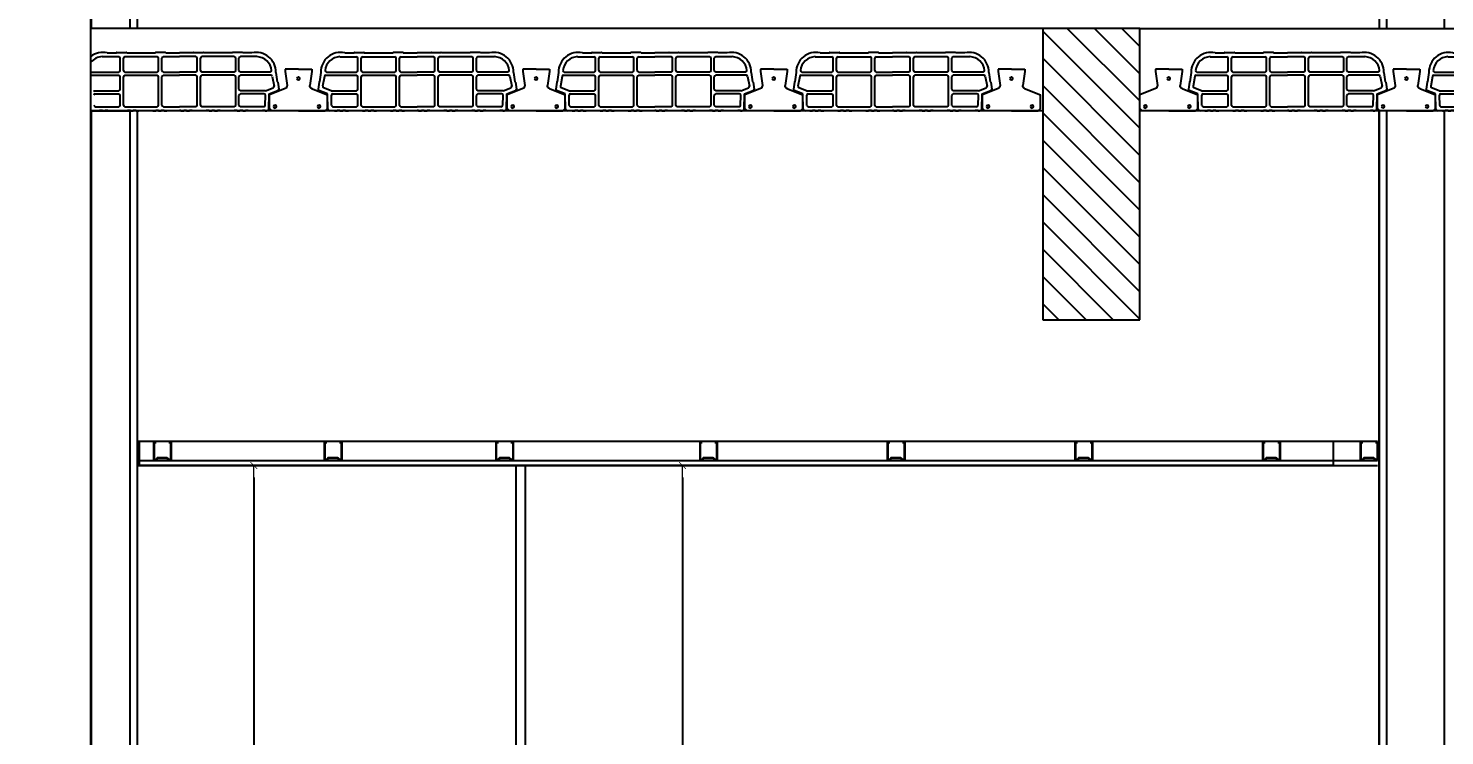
# Model space of a CAD drawing. Header units: metres. Extents: x 126 to 596, y -539 to -70.
# Drawn here: x 353.307 to 356.223, y -376.771 to -375.315 of the extents above; entities that cross this region are included whole.
import ezdxf

# ---------------------------------------------------------------- set-up
doc = ezdxf.new("R2010")
doc.units = ezdxf.units.M
doc.header["$LTSCALE"] = 10
for name, color, linetype in [('01', 1, 'Continuous'), ('02', 2, 'Continuous'), ('1_MUROS', 6, 'Continuous'), ('A- Hatch Hormigon', 255, 'Continuous'), ('A-Aberturas', 2, 'Continuous'), ('A-Muros', 4, 'Continuous'), ('A-Revoques', 1, 'Continuous'), ('Corte t', 2, 'Continuous'), ('Losa rap sapito', 251, 'Continuous'), ('PISO', 251, 'Continuous'), ('TM-REVOQUE', 2, 'Continuous'), ('V-01', 1, 'Continuous')]:
    doc.layers.add(name, color=color, linetype=linetype)
doc.layers.add('Dimension', color=3, linetype='Continuous', lineweight=5)
doc.layers.add('M1-Muro Común 20', color=12, linetype='Continuous', transparency=0.5)
doc.styles.add('Verdana', font='verdana.ttf')
doc.dimstyles.new('ST-COTA-25', dxfattribs={"dimscale": 0.25, "dimtxt": 0.3, "dimasz": 0.1, "dimexe": 0.18, "dimexo": 0.0625, "dimgap": 0.09, "dimtad": 1, "dimzin": 1, "dimdsep": 46, "dimtxsty": 'Verdana', "dimblk1": 'COTA_N', "dimblk2": 'COTA_N', "dimsah": 1, "dimcen": 0.09, "dimclrd": 8, "dimclre": 8, "dimclrt": 7, "dimadec": 0, "dimazin": 0, "dimtfac": 1, "dimtix": 1, "dimtmove": 0, "dimatfit": 3, "dimldrblk": 'COTA_N', "dimfxl": 0.18, "dimtolj": 1, "dimtzin": 0, "dimarcsym": 0})

# ---------------------------------------------------------------- blocks, each defined once
blk = doc.blocks.new('COTA_N')
for p, q in [((-1, 0), (0, 0)), ((0, 0.5), (0, -0.5))]:
    blk.add_line(p, q)
at = {"color": 3, "const_width": 0.065}
blk.add_lwpolyline([(0.14, 0.14), (0.28, 0.28), (0, 0), (-0.14, -0.14), (-0.28, -0.28)], dxfattribs=at)
blk = doc.blocks.new('*D113')
at = {"layer": 'Defpoints', "color": 0, "transparency": 16777216}
for p in [(13.0649, 2.67), (12.5253, 0.07), (13.1135, 0.07)]:
    blk.add_point(p, dxfattribs=at)
at = {"layer": 'Dimension', "color": 8, "lineweight": -2, "transparency": 16777216}
for p, q in [((13.0493, 2.67), (12.4803, 2.67)), ((12.5253, 2.645), (12.5253, 0.095)), ((13.0979, 0.07), (12.4803, 0.07))]:
    blk.add_line(p, q, dxfattribs=at)
at = {"layer": 'Dimension', "color": 8, "lineweight": -2, "transparency": 16777216, "xscale": 0.025, "yscale": 0.025, "zscale": 0.025}
for p, rotation in [((12.5253, 2.67), 90), ((12.5253, 0.07), 270)]:
    blk.add_blockref('COTA_N', p, dxfattribs=dict(at, rotation=rotation))
at = {"layer": 'Dimension', "color": 2, "transparency": 16777216, "insert": (12.4005, 1.37), "char_height": 0.075, "attachment_point": 5, "rotation": 90, "style": 'Verdana'}
blk.add_mtext('\\A1;2.60\\PCIELORRASO', dxfattribs=at)
blk = doc.blocks.new('*D120')
at = {"layer": 'Defpoints', "color": 0, "transparency": 16777216}
for p in [(13.2416, 2.67), (13.2416, 0.07), (13.408, 0.07)]:
    blk.add_point(p, dxfattribs=at)
at = {"layer": 'Dimension', "color": 8, "lineweight": -2, "transparency": 16777216}
for p, q in [((13.2572, 2.67), (13.453, 2.67)), ((13.408, 2.645), (13.408, 0.095)), ((13.2572, 0.07), (13.453, 0.07))]:
    blk.add_line(p, q, dxfattribs=at)
at = {"layer": 'Dimension', "color": 8, "lineweight": -2, "transparency": 16777216, "xscale": 0.025, "yscale": 0.025, "zscale": 0.025}
for p, rotation in [((13.408, 2.67), 90), ((13.408, 0.07), 270)]:
    blk.add_blockref('COTA_N', p, dxfattribs=dict(at, rotation=rotation))
at = {"layer": 'Dimension', "color": 2, "transparency": 16777216, "insert": (13.2832, 1.52), "char_height": 0.075, "attachment_point": 5, "rotation": 90, "style": 'Verdana'}
blk.add_mtext('\\A1;2.60\\PCIELORRASO', dxfattribs=at)
blk = doc.blocks.new('VIGUETA NUEVA')
at = {"layer": '02'}
for p, q in [((852.3054, 1549.6661), (852.2767, 1549.6661)), ((852.2767, 1549.6661), (852.2767, 1549.6611)), ((852.2767, 1549.6611), (852.2809, 1549.6312)), ((852.3054, 1549.6661), (852.3342, 1549.6661)), ((852.3342, 1549.6611), (852.3299, 1549.6312)), ((852.3342, 1549.6661), (852.3342, 1549.6611)), ((852.2769, 1549.6243), (852.2429, 1549.6111)), ((852.3339, 1549.6243), (852.3679, 1549.6111)), ((852.2429, 1549.5811), (852.2429, 1549.6111)), ((852.3679, 1549.5811), (852.3679, 1549.6111)), ((852.2429, 1549.5811), (852.2479, 1549.5761)), ((852.3054, 1549.5761), (852.2479, 1549.5761)), ((852.3054, 1549.5761), (852.3629, 1549.5761)), ((852.3679, 1549.5811), (852.3629, 1549.5761))]:
    blk.add_line(p, q, dxfattribs=at)
for centre, start, end in [((852.2739, 1549.6307), 294.8533, 4.4381), ((852.3369, 1549.6307), 175.5619, 245.1467)]:
    blk.add_arc(centre, 0.00704, start, end, dxfattribs=at)
blk = doc.blocks.new('VIGUETA NUEVA1')
at = {"layer": 'PISO'}
for centre in [(0, -0.02), (-0.0444, -0.0805), (0.0504, -0.0805)]:
    blk.add_circle(centre, 0.00324, dxfattribs=at)
at = {"layer": '1_MUROS'}
blk.add_blockref('VIGUETA NUEVA', (-852.3054, -1549.6661), dxfattribs=at)
blk = doc.blocks.new('Losa rap zapito')
at = {"layer": 'Losa rap sapito'}
for p, q in [((283.7813, -291.7641), (283.8003, -291.7641)), ((283.8012, -291.7632), (283.8205, -291.7632)), ((283.8215, -291.7641), (283.8806, -291.7641)), ((283.9008, -291.7632), (283.8815, -291.7632)), ((283.9018, -291.7641), (283.9304, -291.7641)), ((283.959, -291.7641), (283.9304, -291.7641)), ((283.9599, -291.7632), (283.9792, -291.7632)), ((284.0393, -291.7641), (283.9802, -291.7641)), ((284.0595, -291.7632), (284.0402, -291.7632)), ((284.0795, -291.7641), (284.0605, -291.7641)), ((283.7711, -291.7719), (283.8051, -291.7719)), ((283.808, -291.8006), (283.808, -291.7747)), ((283.8147, -291.8006), (283.8147, -291.7747)), ((283.8176, -291.7719), (283.8844, -291.7719)), ((283.8873, -291.8006), (283.8873, -291.7747)), ((283.8941, -291.8006), (283.8941, -291.7747)), ((283.897, -291.7719), (283.9304, -291.7719)), ((283.9638, -291.7719), (283.9304, -291.7719)), ((283.9667, -291.8006), (283.9667, -291.7747)), ((283.9734, -291.8006), (283.9734, -291.7747)), ((284.0431, -291.7719), (283.9763, -291.7719)), ((284.046, -291.8006), (284.046, -291.7747)), ((284.0527, -291.8006), (284.0527, -291.7747)), ((284.0896, -291.7719), (284.0556, -291.7719)), ((283.7282, -291.8243), (283.7262, -291.8386)), ((283.732, -291.8042), (283.7293, -291.8235)), ((283.7394, -291.8124), (283.7357, -291.8329)), ((283.7422, -291.8103), (283.8051, -291.8103)), ((283.7437, -291.8035), (283.8051, -291.8035)), ((283.7534, -291.8103), (283.8051, -291.8103)), ((283.808, -291.8391), (283.808, -291.8132)), ((283.8147, -291.8721), (283.8147, -291.8132)), ((283.8176, -291.8035), (283.8844, -291.8035)), ((283.8176, -291.8103), (283.8844, -291.8103)), ((283.8873, -291.8721), (283.8873, -291.8132)), ((283.8941, -291.8721), (283.8941, -291.8132)), ((283.897, -291.8035), (283.9304, -291.8035)), ((283.897, -291.8103), (283.9304, -291.8103)), ((283.9638, -291.8035), (283.9304, -291.8035)), ((283.9638, -291.8103), (283.9304, -291.8103)), ((283.9667, -291.8721), (283.9667, -291.8132)), ((283.9734, -291.8721), (283.9734, -291.8132)), ((284.0431, -291.8035), (283.9763, -291.8035)), ((284.0431, -291.8103), (283.9763, -291.8103)), ((284.046, -291.8721), (284.046, -291.8132)), ((284.0527, -291.8391), (284.0527, -291.8132)), ((284.117, -291.8035), (284.0556, -291.8035)), ((284.1186, -291.8103), (284.0556, -291.8103)), ((284.1073, -291.8103), (284.0556, -291.8103)), ((284.1214, -291.8124), (284.125, -291.8329)), ((284.1287, -291.8042), (284.1314, -291.8235)), ((284.1325, -291.8243), (284.1346, -291.8386)), ((283.7459, -291.8484), (283.728, -291.8417)), ((283.7534, -291.842), (283.7376, -291.836)), ((283.7466, -291.8799), (283.7459, -291.8484)), ((283.7534, -291.842), (283.8051, -291.842)), ((283.7542, -291.8721), (283.7536, -291.851)), ((283.7565, -291.8487), (283.8051, -291.8487)), ((283.808, -291.8721), (283.808, -291.8516)), ((284.0527, -291.8721), (284.0527, -291.8516)), ((284.1073, -291.842), (284.0556, -291.842)), ((284.1043, -291.8487), (284.0556, -291.8487)), ((284.1066, -291.8721), (284.1071, -291.851)), ((284.1073, -291.842), (284.1232, -291.836)), ((284.1141, -291.8799), (284.1149, -291.8484)), ((284.1149, -291.8484), (284.1327, -291.8417)), ((283.7541, -291.8836), (283.7504, -291.8836)), ((283.7541, -291.8836), (283.7516, -291.8836)), ((283.7541, -291.8836), (283.7516, -291.8836)), ((283.7541, -291.8836), (283.7541, -291.8827)), ((283.7541, -291.8827), (283.7598, -291.8827)), ((283.7571, -291.8749), (283.8051, -291.8749)), ((283.7598, -291.8836), (283.7598, -291.8827)), ((283.7598, -291.8836), (283.7656, -291.8836)), ((283.7714, -291.8827), (283.7656, -291.8827)), ((283.7656, -291.8836), (283.7656, -291.8827)), ((283.7714, -291.8836), (283.7714, -291.8827)), ((283.7714, -291.8836), (283.7772, -291.8836)), ((283.7772, -291.8836), (283.7772, -291.8827)), ((283.783, -291.8827), (283.7772, -291.8827)), ((283.783, -291.8836), (283.783, -291.8827)), ((283.783, -291.8836), (283.7887, -291.8836)), ((283.7887, -291.8836), (283.7887, -291.8827)), ((283.7887, -291.8827), (283.7945, -291.8827)), ((283.7945, -291.8836), (283.7945, -291.8827)), ((283.8003, -291.8836), (283.7945, -291.8836)), ((283.8003, -291.8827), (283.8061, -291.8827)), ((283.8003, -291.8836), (283.8003, -291.8827)), ((283.8061, -291.8836), (283.8061, -291.8827)), ((283.8119, -291.8836), (283.8061, -291.8836)), ((283.8119, -291.8827), (283.8176, -291.8827)), ((283.8119, -291.8836), (283.8119, -291.8827)), ((283.8119, -291.8827), (283.8176, -291.8827)), ((283.8176, -291.8749), (283.8844, -291.8749)), ((283.8176, -291.8836), (283.8176, -291.8827)), ((283.8176, -291.8836), (283.8234, -291.8836)), ((283.8292, -291.8827), (283.8234, -291.8827)), ((283.8234, -291.8836), (283.8234, -291.8827)), ((283.8292, -291.8836), (283.8292, -291.8827)), ((283.8292, -291.8836), (283.835, -291.8836)), ((283.835, -291.8836), (283.835, -291.8827)), ((283.8408, -291.8827), (283.835, -291.8827)), ((283.8408, -291.8836), (283.8408, -291.8827)), ((283.8408, -291.8836), (283.8465, -291.8836)), ((283.8465, -291.8836), (283.8465, -291.8827)), ((283.8465, -291.8827), (283.8523, -291.8827)), ((283.8523, -291.8836), (283.8523, -291.8827)), ((283.8581, -291.8836), (283.8523, -291.8836)), ((283.8581, -291.8827), (283.8639, -291.8827)), ((283.8581, -291.8836), (283.8581, -291.8827)), ((283.8639, -291.8836), (283.8639, -291.8827)), ((283.8697, -291.8836), (283.8639, -291.8836)), ((283.8697, -291.8827), (283.8755, -291.8827)), ((283.8697, -291.8836), (283.8697, -291.8827)), ((283.8697, -291.8827), (283.8755, -291.8827)), ((283.8755, -291.8836), (283.8755, -291.8827)), ((283.8755, -291.8836), (283.8812, -291.8836)), ((283.887, -291.8827), (283.8812, -291.8827)), ((283.8812, -291.8836), (283.8812, -291.8827)), ((283.887, -291.8836), (283.887, -291.8827)), ((283.887, -291.8836), (283.8928, -291.8836)), ((283.8928, -291.8836), (283.8928, -291.8827)), ((283.8986, -291.8827), (283.8928, -291.8827)), ((283.897, -291.8749), (283.9304, -291.8749)), ((283.8986, -291.8836), (283.8986, -291.8827)), ((283.8986, -291.8836), (283.9044, -291.8836)), ((283.9044, -291.8836), (283.9044, -291.8827)), ((283.9044, -291.8827), (283.9101, -291.8827)), ((283.9101, -291.8836), (283.9101, -291.8827)), ((283.9159, -291.8836), (283.9101, -291.8836)), ((283.9159, -291.8827), (283.9217, -291.8827)), ((283.9159, -291.8836), (283.9159, -291.8827)), ((283.9217, -291.8836), (283.9217, -291.8827)), ((283.9275, -291.8836), (283.9217, -291.8836)), ((283.9275, -291.8836), (283.9275, -291.8827)), ((283.9275, -291.8827), (283.9304, -291.8827)), ((283.9638, -291.8749), (283.9304, -291.8749)), ((283.9333, -291.8827), (283.9304, -291.8827)), ((283.9333, -291.8836), (283.9333, -291.8827)), ((283.9333, -291.8836), (283.939, -291.8836)), ((283.9448, -291.8827), (283.939, -291.8827)), ((283.939, -291.8836), (283.939, -291.8827)), ((283.9448, -291.8836), (283.9448, -291.8827)), ((283.9448, -291.8836), (283.9506, -291.8836)), ((283.9506, -291.8836), (283.9506, -291.8827)), ((283.9564, -291.8827), (283.9506, -291.8827)), ((283.9564, -291.8836), (283.9564, -291.8827)), ((283.9622, -291.8836), (283.9564, -291.8836)), ((283.9622, -291.8836), (283.9622, -291.8827)), ((283.9622, -291.8827), (283.9679, -291.8827)), ((283.9679, -291.8836), (283.9679, -291.8827)), ((283.9737, -291.8836), (283.9679, -291.8836)), ((283.9737, -291.8827), (283.9795, -291.8827)), ((283.9737, -291.8836), (283.9737, -291.8827)), ((284.0431, -291.8749), (283.9763, -291.8749)), ((283.9795, -291.8836), (283.9795, -291.8827)), ((283.9853, -291.8836), (283.9795, -291.8836)), ((283.9911, -291.8827), (283.9853, -291.8827)), ((283.9853, -291.8836), (283.9853, -291.8827)), ((283.9911, -291.8827), (283.9853, -291.8827)), ((283.9911, -291.8836), (283.9911, -291.8827)), ((283.9911, -291.8836), (283.9968, -291.8836)), ((284.0026, -291.8827), (283.9968, -291.8827)), ((283.9968, -291.8836), (283.9968, -291.8827)), ((284.0026, -291.8836), (284.0026, -291.8827)), ((284.0026, -291.8836), (284.0084, -291.8836)), ((284.0084, -291.8836), (284.0084, -291.8827)), ((284.0142, -291.8827), (284.0084, -291.8827)), ((284.0142, -291.8836), (284.0142, -291.8827)), ((284.02, -291.8836), (284.0142, -291.8836)), ((284.02, -291.8836), (284.02, -291.8827)), ((284.02, -291.8827), (284.0258, -291.8827)), ((284.0258, -291.8836), (284.0258, -291.8827)), ((284.0315, -291.8836), (284.0258, -291.8836)), ((284.0315, -291.8827), (284.0373, -291.8827)), ((284.0315, -291.8836), (284.0315, -291.8827)), ((284.0373, -291.8836), (284.0373, -291.8827)), ((284.0431, -291.8836), (284.0373, -291.8836)), ((284.0489, -291.8827), (284.0431, -291.8827)), ((284.0431, -291.8836), (284.0431, -291.8827)), ((284.0489, -291.8827), (284.0431, -291.8827)), ((284.0489, -291.8836), (284.0489, -291.8827)), ((284.0489, -291.8836), (284.0547, -291.8836)), ((284.0604, -291.8827), (284.0547, -291.8827)), ((284.0547, -291.8836), (284.0547, -291.8827)), ((284.1037, -291.8749), (284.0556, -291.8749)), ((284.0604, -291.8836), (284.0604, -291.8827)), ((284.0604, -291.8836), (284.0662, -291.8836)), ((284.0662, -291.8836), (284.0662, -291.8827)), ((284.072, -291.8827), (284.0662, -291.8827)), ((284.072, -291.8836), (284.072, -291.8827)), ((284.0778, -291.8836), (284.072, -291.8836)), ((284.0778, -291.8836), (284.0778, -291.8827)), ((284.0778, -291.8827), (284.0836, -291.8827)), ((284.0836, -291.8836), (284.0836, -291.8827)), ((284.0893, -291.8836), (284.0836, -291.8836)), ((284.0893, -291.8827), (284.0951, -291.8827)), ((284.0893, -291.8836), (284.0893, -291.8827)), ((284.0951, -291.8836), (284.0951, -291.8827)), ((284.1009, -291.8836), (284.0951, -291.8836)), ((284.1009, -291.8836), (284.1009, -291.8827)), ((284.1067, -291.8827), (284.1009, -291.8827)), ((284.1067, -291.8836), (284.1067, -291.8827)), ((284.1067, -291.8836), (284.1092, -291.8836)), ((284.1067, -291.8836), (284.1092, -291.8836)), ((284.1067, -291.8836), (284.1103, -291.8836))]:
    blk.add_line(p, q, dxfattribs=at)
for centre, radius, start, end in [((283.7724, -291.8035), 0.0404, 77.2971, 181.0135), ((283.8012, -291.7641), 0.000963, 90, 180), ((283.8205, -291.7641), 0.000963, 0, 90), ((283.8815, -291.7641), 0.000963, 90, 180), ((283.9008, -291.7641), 0.000963, 0, 90), ((283.9599, -291.7641), 0.000963, 90, 180), ((283.9792, -291.7641), 0.000963, 0, 90), ((284.0402, -291.7641), 0.000963, 90, 180), ((284.0595, -291.7641), 0.000963, 0, 90), ((284.0883, -291.8035), 0.0404, 358.9865, 102.7029), ((283.7724, -291.8035), 0.0317, 92.259, 174.7894), ((283.8051, -291.7747), 0.00289, 0, 90), ((283.8176, -291.7747), 0.00289, 90, 180), ((283.8844, -291.7747), 0.00289, 0, 90), ((283.897, -291.7747), 0.00289, 90, 180), ((283.9638, -291.7747), 0.00289, 0, 90), ((283.9763, -291.7747), 0.00289, 90, 180), ((284.0431, -291.7747), 0.00289, 0, 90), ((284.0556, -291.7747), 0.00289, 90, 180), ((284.0883, -291.8035), 0.0317, 5.2106, 87.741), ((283.7292, -291.8244), 0.000963, 81.8699, 171.8699), ((283.7422, -291.8132), 0.00289, 90, 165.2593), ((283.7437, -291.8006), 0.00289, 180.2316, 270), ((283.8051, -291.8006), 0.00289, 270, 0), ((283.8051, -291.8132), 0.00289, 0, 90), ((283.8176, -291.8006), 0.00289, 180, 270), ((283.8176, -291.8132), 0.00289, 90, 180), ((283.8844, -291.8006), 0.00289, 270, 0), ((283.8844, -291.8132), 0.00289, 0, 90), ((283.897, -291.8006), 0.00289, 180, 270), ((283.897, -291.8132), 0.00289, 90, 180), ((283.9638, -291.8006), 0.00289, 270, 0), ((283.9638, -291.8132), 0.00289, 0, 90), ((283.9763, -291.8006), 0.00289, 180, 270), ((283.9763, -291.8132), 0.00289, 90, 180), ((284.0431, -291.8006), 0.00289, 270, 0), ((284.0431, -291.8132), 0.00289, 0, 90), ((284.0556, -291.8006), 0.00289, 180, 270), ((284.0556, -291.8132), 0.00289, 90, 180), ((284.117, -291.8006), 0.00289, 270, 359.7684), ((284.1186, -291.8132), 0.00289, 14.7407, 90), ((284.1316, -291.8244), 0.000963, 8.1301, 98.1301), ((283.729, -291.839), 0.00289, 171.8699, 249.444), ((283.7386, -291.8333), 0.00289, 171.8699, 249.444), ((283.7565, -291.8516), 0.00289, 90, 168.5947), ((283.8051, -291.8391), 0.00289, 270, 0), ((283.8051, -291.8516), 0.00289, 0, 90), ((284.0556, -291.8391), 0.00289, 180, 270), ((284.0556, -291.8516), 0.00289, 90, 180), ((284.1043, -291.8516), 0.00289, 11.4053, 90), ((284.1222, -291.8333), 0.00289, 290.556, 8.1301), ((284.1317, -291.839), 0.00289, 290.556, 8.1301), ((283.7505, -291.8797), 0.0039, 182.4799, 268.1248), ((283.7571, -291.8721), 0.00289, 180, 271.41), ((283.8051, -291.8721), 0.00289, 270, 0), ((283.8176, -291.8721), 0.00289, 180, 270), ((283.8844, -291.8721), 0.00289, 270, 0), ((283.897, -291.8721), 0.00289, 180, 270), ((283.9638, -291.8721), 0.00289, 270, 0), ((283.9763, -291.8721), 0.00289, 180, 270), ((284.0431, -291.8721), 0.00289, 270, 0), ((284.0556, -291.8721), 0.00289, 180, 270), ((284.1037, -291.8721), 0.00289, 268.59, 0), ((284.1102, -291.8797), 0.0039, 271.8752, 357.5201)]:
    blk.add_arc(centre, radius, start, end, dxfattribs=at)
blk = doc.blocks.new('A$C62401038')
at = {"layer": 'A- Hatch Hormigon'}
h = blk.add_hatch(dxfattribs=at)
h.set_pattern_fill('ANSI31', color=256, scale=0.0125, angle=-90, style=0)
h.paths.add_polyline_path([(5.1492, -0.6), (5.3492, -0.6), (5.3492, 0), (5.1492, 0)])
h.paths.add_polyline_path([(10.3997, -0.6), (10.5997, -0.6), (10.5997, 0), (10.3997, 0)])
h.paths.add_polyline_path([(14.1499, 0), (14.1499, -0.6), (14.3499, -0.6), (14.3499, 0)])
h.paths.add_polyline_path([(16.85, 0), (16.85, -0.6), (17.05, -0.6), (17.05, 0)])
h.paths.add_polyline_path([(23.5997, 0), (23.5997, -0.6), (23.7997, -0.6), (23.8, -0.12), (24.2989, -0.12), (24.2989, 0), (24.1189, 0)])
at = {"layer": 'M1-Muro Común 20', "transparency": 33554687}
h = blk.add_hatch(dxfattribs=at)
h.set_pattern_fill('ANGLE', color=114)
h.set_pattern_definition([(0, (-341.2456, 358.885), (0, 6.985), [5.08, -1.905]), (90, (-341.2456, 358.885), (-6.985, 4e-16), [5.08, -1.905])])
h.paths.add_polyline_path([(0.2, 0), (-0.5007, 0), (-0.5003, -0.12), (0, -0.12), (0, -0.6), (0.2, -0.6)])
h.paths.add_polyline_path([(5.3492, 0), (5.1492, 0), (5.1492, -0.6), (5.3492, -0.6)])
h.paths.add_polyline_path([(10.5997, 0), (10.3997, 0), (10.3997, -0.6), (10.5997, -0.6)])
h.paths.add_polyline_path([(14.3499, 0), (14.1499, 0), (14.1499, -0.6), (14.3499, -0.6)])
h.paths.add_polyline_path([(17.15, 0), (16.95, 0), (16.95, -0.6), (17.15, -0.6)])
h.paths.add_polyline_path([(23.8, -0.12), (24.1043, -0.12), (24.1043, 0), (23.5997, 0), (23.5997, -0.6), (23.7997, -0.6)])
h.paths.add_polyline_path([(24.2989, 0), (24.1189, 0), (24.1043, 0), (24.1043, -0.12), (24.2989, -0.12)])
at = {"color": 5}
for p, q in [((12.1898, -0.17), (12.1898, 0)), ((14.1499, 0), (12.1898, 0)), ((14.3499, 0), (14.1499, 0)), ((14.1499, 0), (14.1499, -0.6)), ((14.3499, -0.6), (14.3499, 0)), ((14.3499, 0), (16.85, 0)), ((14.1499, -0.17), (12.1898, -0.17)), ((16.85, -0.17), (14.3499, -0.17)), ((14.1499, -0.6), (14.3499, -0.6))]:
    blk.add_line(p, q, dxfattribs=at)
at = {"layer": '01', "linetype": 'Continuous'}
for points in [[(12.2849, 2.72), (12.8847, 2.72), (12.8847, 2.72), (14.8396, 2.72)], [(12.2898, 2.72), (14.7481, 2.72), (14.748, 2.67), (12.2897, 2.67), (12.2898, 2.72)], [(12.2849, 2.68), (12.9247, 2.68), (12.9247, 2.68), (14.8396, 2.68)], [(12.2849, 2.67), (12.9347, 2.67), (12.9347, 2.67), (14.8396, 2.67)]]:
    blk.add_lwpolyline(points, dxfattribs=at)
at = {"layer": 'A-Aberturas'}
blk.add_lwpolyline([(13.0849, 0.07), (13.0849, 2.67), (13.0649, 2.67), (13.0649, 0.07), (13.0849, 0.07)], dxfattribs=at)
at = {"layer": 'A-Muros'}
for p, q in [((12.1901, 3.4), (12.1901, 0)), ((12.2701, 3.4), (12.2701, 0)), ((14.8578, 3.4), (14.8578, 0)), ((14.9777, 0), (14.9777, 3.4))]:
    blk.add_line(p, q, dxfattribs=at)
blk.add_lwpolyline([(12.1898, 0), (12.1898, 3.4), (12.2698, 3.4), (12.2698, 0), (12.1898, 0)], close=True, dxfattribs=at)
at = {"layer": 'A-Revoques'}
for p, q in [((12.2851, 3.4), (12.2851, 0)), ((14.8427, 3.4), (14.8427, 0))]:
    blk.add_line(p, q, dxfattribs=at)
at = {"layer": 'Dimension'}
blk.add_lwpolyline([(13.0849, 1.87), (13.0849, 2.67)], dxfattribs=at)
at = {"layer": 'Losa rap sapito'}
for p, q in [((12.2131, -0.0582), (12.2471, -0.0582)), ((12.2233, -0.0505), (12.2423, -0.0505)), ((12.2432, -0.0496), (12.2625, -0.0496)), ((12.2596, -0.0582), (12.3264, -0.0582)), ((12.2635, -0.0505), (12.3226, -0.0505)), ((12.3428, -0.0496), (12.3235, -0.0496)), ((12.339, -0.0582), (12.3724, -0.0582)), ((12.3438, -0.0505), (12.3724, -0.0505)), ((12.401, -0.0505), (12.3724, -0.0505)), ((12.4058, -0.0582), (12.3724, -0.0582)), ((12.4019, -0.0496), (12.4212, -0.0496)), ((12.4851, -0.0582), (12.4183, -0.0582)), ((12.4813, -0.0505), (12.4221, -0.0505)), ((12.5015, -0.0496), (12.4822, -0.0496)), ((12.5316, -0.0582), (12.4976, -0.0582)), ((12.5215, -0.0505), (12.5024, -0.0505)), ((12.25, -0.087), (12.25, -0.0611)), ((12.2567, -0.087), (12.2567, -0.0611)), ((12.3293, -0.087), (12.3293, -0.0611)), ((12.3361, -0.087), (12.3361, -0.0611)), ((12.4087, -0.087), (12.4087, -0.0611)), ((12.4154, -0.087), (12.4154, -0.0611)), ((12.488, -0.087), (12.488, -0.0611)), ((12.4947, -0.087), (12.4947, -0.0611)), ((12.1898, -0.0899), (12.2471, -0.0899)), ((12.1898, -0.0967), (12.2471, -0.0967)), ((12.1954, -0.0967), (12.2471, -0.0967)), ((12.25, -0.1255), (12.25, -0.0995)), ((12.2567, -0.1584), (12.2567, -0.0995)), ((12.2596, -0.0899), (12.3264, -0.0899)), ((12.2596, -0.0967), (12.3264, -0.0967)), ((12.3293, -0.1584), (12.3293, -0.0995)), ((12.3361, -0.1584), (12.3361, -0.0995)), ((12.339, -0.0899), (12.3724, -0.0899)), ((12.339, -0.0967), (12.3724, -0.0967)), ((12.4058, -0.0899), (12.3724, -0.0899)), ((12.4058, -0.0967), (12.3724, -0.0967)), ((12.4087, -0.1584), (12.4087, -0.0995)), ((12.4154, -0.1584), (12.4154, -0.0995)), ((12.4851, -0.0899), (12.4183, -0.0899)), ((12.4851, -0.0967), (12.4183, -0.0967)), ((12.488, -0.1584), (12.488, -0.0995)), ((12.4947, -0.1255), (12.4947, -0.0995)), ((12.559, -0.0899), (12.4976, -0.0899)), ((12.5606, -0.0967), (12.4976, -0.0967)), ((12.5493, -0.0967), (12.4976, -0.0967)), ((12.5634, -0.0988), (12.567, -0.1193)), ((12.5707, -0.0906), (12.5734, -0.1098)), ((12.5745, -0.1107), (12.5766, -0.125)), ((12.1954, -0.1284), (12.2471, -0.1284)), ((12.1985, -0.1351), (12.2471, -0.1351)), ((12.25, -0.1584), (12.25, -0.138)), ((12.4947, -0.1584), (12.4947, -0.138)), ((12.5493, -0.1284), (12.4976, -0.1284)), ((12.5463, -0.1351), (12.4976, -0.1351)), ((12.5486, -0.1585), (12.5491, -0.1374)), ((12.5493, -0.1284), (12.5652, -0.1224)), ((12.5561, -0.1663), (12.5569, -0.1348)), ((12.5569, -0.1348), (12.5747, -0.1281)), ((12.1961, -0.169), (12.2018, -0.169)), ((12.199, -0.1613), (12.2471, -0.1613)), ((12.2018, -0.17), (12.2018, -0.169)), ((12.2018, -0.17), (12.2076, -0.17)), ((12.2134, -0.169), (12.2076, -0.169)), ((12.2076, -0.17), (12.2076, -0.169)), ((12.2134, -0.17), (12.2134, -0.169)), ((12.2134, -0.17), (12.2192, -0.17)), ((12.2192, -0.17), (12.2192, -0.169)), ((12.225, -0.169), (12.2192, -0.169)), ((12.225, -0.17), (12.225, -0.169)), ((12.225, -0.17), (12.2307, -0.17)), ((12.2307, -0.17), (12.2307, -0.169)), ((12.2307, -0.169), (12.2365, -0.169)), ((12.2365, -0.17), (12.2365, -0.169)), ((12.2423, -0.17), (12.2365, -0.17)), ((12.2423, -0.169), (12.2481, -0.169)), ((12.2423, -0.17), (12.2423, -0.169)), ((12.2481, -0.17), (12.2481, -0.169)), ((12.2539, -0.17), (12.2481, -0.17)), ((12.2539, -0.169), (12.2596, -0.169)), ((12.2539, -0.17), (12.2539, -0.169)), ((12.2539, -0.169), (12.2596, -0.169)), ((12.2596, -0.1613), (12.3264, -0.1613)), ((12.2596, -0.17), (12.2596, -0.169)), ((12.2596, -0.17), (12.2654, -0.17)), ((12.2712, -0.169), (12.2654, -0.169)), ((12.2654, -0.17), (12.2654, -0.169)), ((12.2712, -0.17), (12.2712, -0.169)), ((12.2712, -0.17), (12.277, -0.17)), ((12.277, -0.17), (12.277, -0.169)), ((12.2828, -0.169), (12.277, -0.169)), ((12.2828, -0.17), (12.2828, -0.169)), ((12.2828, -0.17), (12.2885, -0.17)), ((12.2885, -0.17), (12.2885, -0.169)), ((12.2885, -0.169), (12.2943, -0.169)), ((12.2943, -0.17), (12.2943, -0.169)), ((12.3001, -0.17), (12.2943, -0.17)), ((12.3001, -0.169), (12.3059, -0.169)), ((12.3001, -0.17), (12.3001, -0.169)), ((12.3059, -0.17), (12.3059, -0.169)), ((12.3117, -0.17), (12.3059, -0.17)), ((12.3117, -0.169), (12.3174, -0.169)), ((12.3117, -0.17), (12.3117, -0.169)), ((12.3117, -0.169), (12.3174, -0.169)), ((12.3174, -0.17), (12.3174, -0.169)), ((12.3174, -0.17), (12.3232, -0.17)), ((12.329, -0.169), (12.3232, -0.169)), ((12.3232, -0.17), (12.3232, -0.169)), ((12.329, -0.17), (12.329, -0.169)), ((12.329, -0.17), (12.3348, -0.17)), ((12.3348, -0.17), (12.3348, -0.169)), ((12.3406, -0.169), (12.3348, -0.169)), ((12.339, -0.1613), (12.3724, -0.1613)), ((12.3406, -0.17), (12.3406, -0.169)), ((12.3406, -0.17), (12.3463, -0.17)), ((12.3463, -0.17), (12.3463, -0.169)), ((12.3463, -0.169), (12.3521, -0.169)), ((12.3521, -0.17), (12.3521, -0.169)), ((12.3579, -0.17), (12.3521, -0.17)), ((12.3579, -0.169), (12.3637, -0.169)), ((12.3579, -0.17), (12.3579, -0.169)), ((12.3637, -0.17), (12.3637, -0.169)), ((12.3695, -0.17), (12.3637, -0.17)), ((12.3695, -0.17), (12.3695, -0.169)), ((12.3695, -0.169), (12.3724, -0.169)), ((12.4058, -0.1613), (12.3724, -0.1613)), ((12.3753, -0.169), (12.3724, -0.169)), ((12.3753, -0.17), (12.3753, -0.169)), ((12.3753, -0.17), (12.381, -0.17)), ((12.3868, -0.169), (12.381, -0.169)), ((12.381, -0.17), (12.381, -0.169)), ((12.3868, -0.17), (12.3868, -0.169)), ((12.3868, -0.17), (12.3926, -0.17)), ((12.3926, -0.17), (12.3926, -0.169)), ((12.3984, -0.169), (12.3926, -0.169)), ((12.3984, -0.17), (12.3984, -0.169)), ((12.4042, -0.17), (12.3984, -0.17)), ((12.4042, -0.17), (12.4042, -0.169)), ((12.4042, -0.169), (12.4099, -0.169)), ((12.4099, -0.17), (12.4099, -0.169)), ((12.4157, -0.17), (12.4099, -0.17)), ((12.4157, -0.169), (12.4215, -0.169)), ((12.4157, -0.17), (12.4157, -0.169)), ((12.4851, -0.1613), (12.4183, -0.1613)), ((12.4215, -0.17), (12.4215, -0.169)), ((12.4273, -0.17), (12.4215, -0.17)), ((12.4331, -0.169), (12.4273, -0.169)), ((12.4273, -0.17), (12.4273, -0.169)), ((12.4331, -0.169), (12.4273, -0.169)), ((12.4331, -0.17), (12.4331, -0.169)), ((12.4331, -0.17), (12.4388, -0.17)), ((12.4446, -0.169), (12.4388, -0.169)), ((12.4388, -0.17), (12.4388, -0.169)), ((12.4446, -0.17), (12.4446, -0.169)), ((12.4446, -0.17), (12.4504, -0.17)), ((12.4504, -0.17), (12.4504, -0.169)), ((12.4562, -0.169), (12.4504, -0.169)), ((12.4562, -0.17), (12.4562, -0.169)), ((12.462, -0.17), (12.4562, -0.17)), ((12.462, -0.17), (12.462, -0.169)), ((12.462, -0.169), (12.4677, -0.169)), ((12.4677, -0.17), (12.4677, -0.169)), ((12.4735, -0.17), (12.4677, -0.17)), ((12.4735, -0.169), (12.4793, -0.169)), ((12.4735, -0.17), (12.4735, -0.169)), ((12.4793, -0.17), (12.4793, -0.169)), ((12.4851, -0.17), (12.4793, -0.17)), ((12.4909, -0.169), (12.4851, -0.169)), ((12.4851, -0.17), (12.4851, -0.169)), ((12.4909, -0.169), (12.4851, -0.169)), ((12.4909, -0.17), (12.4909, -0.169)), ((12.4909, -0.17), (12.4966, -0.17)), ((12.5024, -0.169), (12.4966, -0.169)), ((12.4966, -0.17), (12.4966, -0.169)), ((12.5457, -0.1613), (12.4976, -0.1613)), ((12.5024, -0.17), (12.5024, -0.169)), ((12.5024, -0.17), (12.5082, -0.17)), ((12.5082, -0.17), (12.5082, -0.169)), ((12.514, -0.169), (12.5082, -0.169)), ((12.514, -0.17), (12.514, -0.169)), ((12.5198, -0.17), (12.514, -0.17)), ((12.5198, -0.17), (12.5198, -0.169)), ((12.5198, -0.169), (12.5255, -0.169)), ((12.5255, -0.17), (12.5255, -0.169)), ((12.5313, -0.17), (12.5255, -0.17)), ((12.5313, -0.169), (12.5371, -0.169)), ((12.5313, -0.17), (12.5313, -0.169)), ((12.5371, -0.17), (12.5371, -0.169)), ((12.5429, -0.17), (12.5371, -0.17)), ((12.5429, -0.17), (12.5429, -0.169)), ((12.5487, -0.169), (12.5429, -0.169)), ((12.5487, -0.17), (12.5487, -0.169)), ((12.5487, -0.17), (12.5512, -0.17)), ((12.5487, -0.17), (12.5512, -0.17)), ((12.5487, -0.17), (12.5523, -0.17))]:
    blk.add_line(p, q, dxfattribs=at)
for centre, radius, start, end in [((12.2144, -0.0899), 0.0404, 77.2971, 127.5811), ((12.2144, -0.0899), 0.0317, 92.259, 140.9613), ((12.2432, -0.0505), 0.000963, 90, 180), ((12.2471, -0.0611), 0.00289, 0, 90), ((12.2596, -0.0611), 0.00289, 90, 180), ((12.2625, -0.0505), 0.000963, 0, 90), ((12.3235, -0.0505), 0.000963, 90, 180), ((12.3264, -0.0611), 0.00289, 0, 90), ((12.339, -0.0611), 0.00289, 90, 180), ((12.3428, -0.0505), 0.000963, 0, 90), ((12.4019, -0.0505), 0.000963, 90, 180), ((12.4058, -0.0611), 0.00289, 0, 90), ((12.4183, -0.0611), 0.00289, 90, 180), ((12.4212, -0.0505), 0.000963, 0, 90), ((12.4822, -0.0505), 0.000963, 90, 180), ((12.4851, -0.0611), 0.00289, 0, 90), ((12.4976, -0.0611), 0.00289, 90, 180), ((12.5015, -0.0505), 0.000963, 0, 90), ((12.5303, -0.0899), 0.0404, 358.9865, 102.7029), ((12.5303, -0.0899), 0.0317, 5.2106, 87.741), ((12.2471, -0.087), 0.00289, 270, 0), ((12.2596, -0.087), 0.00289, 180, 270), ((12.3264, -0.087), 0.00289, 270, 0), ((12.339, -0.087), 0.00289, 180, 270), ((12.4058, -0.087), 0.00289, 270, 0), ((12.4183, -0.087), 0.00289, 180, 270), ((12.4851, -0.087), 0.00289, 270, 0), ((12.4976, -0.087), 0.00289, 180, 270), ((12.559, -0.087), 0.00289, 270, 359.7684), ((12.2471, -0.0995), 0.00289, 0, 90), ((12.2596, -0.0995), 0.00289, 90, 180), ((12.3264, -0.0995), 0.00289, 0, 90), ((12.339, -0.0995), 0.00289, 90, 180), ((12.4058, -0.0995), 0.00289, 0, 90), ((12.4183, -0.0995), 0.00289, 90, 180), ((12.4851, -0.0995), 0.00289, 0, 90), ((12.4976, -0.0995), 0.00289, 90, 180), ((12.5606, -0.0995), 0.00289, 14.7407, 90), ((12.5736, -0.1108), 0.000963, 8.1301, 98.1301), ((12.1985, -0.138), 0.00289, 90, 168.5947), ((12.2471, -0.1255), 0.00289, 270, 0), ((12.2471, -0.138), 0.00289, 0, 90), ((12.4976, -0.1255), 0.00289, 180, 270), ((12.4976, -0.138), 0.00289, 90, 180), ((12.5463, -0.138), 0.00289, 11.4053, 90), ((12.5641, -0.1197), 0.00289, 290.556, 8.1301), ((12.5737, -0.1254), 0.00289, 290.556, 8.1301), ((12.199, -0.1584), 0.00289, 180, 271.41), ((12.2471, -0.1584), 0.00289, 270, 0), ((12.2596, -0.1584), 0.00289, 180, 270), ((12.3264, -0.1584), 0.00289, 270, 0), ((12.339, -0.1584), 0.00289, 180, 270), ((12.4058, -0.1584), 0.00289, 270, 0), ((12.4183, -0.1584), 0.00289, 180, 270), ((12.4851, -0.1584), 0.00289, 270, 0), ((12.4976, -0.1584), 0.00289, 180, 270), ((12.5457, -0.1584), 0.00289, 268.59, 0), ((12.5522, -0.1661), 0.0039, 271.8752, 357.5201)]:
    blk.add_arc(centre, radius, start, end, dxfattribs=at)
at = {"layer": 'TM-REVOQUE'}
blk.add_line((14.8428, 0.07), (14.8428, 3.4), dxfattribs=at)
for points in [[(12.2849, 3.4), (12.2849, 0.04)], [(12.2851, 3.4), (12.2851, 0.04)], [(14.8427, 3.4), (14.8427, 0.04)]]:
    blk.add_lwpolyline(points, dxfattribs=at)
at = {"layer": 'V-01', "const_width": 0.005}
for points in [[(12.3248, 2.7175), (12.3198, 2.7175), (12.3198, 2.6825), (12.3248, 2.6825), (12.3272, 2.6854), (12.3465, 2.6854), (12.3498, 2.6825), (12.3548, 2.6825), (12.3548, 2.7175), (12.3498, 2.7175)], [(12.6763, 2.7175), (12.6713, 2.7175), (12.6713, 2.6825), (12.6763, 2.6825), (12.6786, 2.6854), (12.698, 2.6854), (12.7013, 2.6825), (12.7063, 2.6825), (12.7063, 2.7175), (12.7013, 2.7175)], [(13.0296, 2.7175), (13.0246, 2.7175), (13.0246, 2.6825), (13.0296, 2.6825), (13.0319, 2.6854), (13.0513, 2.6854), (13.0546, 2.6825), (13.0596, 2.6825), (13.0596, 2.7175), (13.0546, 2.7175)], [(13.4493, 2.7175), (13.4443, 2.7175), (13.4443, 2.6825), (13.4493, 2.6825), (13.4516, 2.6854), (13.471, 2.6854), (13.4743, 2.6825), (13.4793, 2.6825), (13.4793, 2.7175), (13.4743, 2.7175)], [(13.8357, 2.7175), (13.8307, 2.7175), (13.8307, 2.6825), (13.8357, 2.6825), (13.8381, 2.6854), (13.8574, 2.6854), (13.8607, 2.6825), (13.8657, 2.6825), (13.8657, 2.7175), (13.8607, 2.7175)], [(14.2222, 2.7175), (14.2172, 2.7175), (14.2172, 2.6825), (14.2222, 2.6825), (14.2246, 2.6854), (14.2439, 2.6854), (14.2472, 2.6825), (14.2522, 2.6825), (14.2522, 2.7175), (14.2472, 2.7175)], [(14.6087, 2.7175), (14.6037, 2.7175), (14.6037, 2.6825), (14.6087, 2.6825), (14.611, 2.6854), (14.6304, 2.6854), (14.6337, 2.6825), (14.6387, 2.6825), (14.6387, 2.7175), (14.6337, 2.7175)], [(14.8097, 2.7175), (14.8047, 2.7175), (14.8047, 2.6825), (14.8097, 2.6825), (14.812, 2.6854), (14.8314, 2.6854), (14.8347, 2.6825), (14.8397, 2.6825), (14.8397, 2.7175), (14.8347, 2.7175)]]:
    blk.add_lwpolyline(points, dxfattribs=at)
at = {"layer": 'A-Muros'}
for p in [(-271.0686, 291.7136), (-270.5791, 291.7136), (-270.0897, 291.7136), (-269.2762, 291.7136), (-268.7867, 291.7136)]:
    blk.add_blockref('Losa rap zapito', p, dxfattribs=at)
at = {"layer": 'Corte t', "xscale": -0.9559179682510148, "yscale": 0.9559179682510148, "zscale": 0.9559179682510148}
for p in [(12.6172, -0.084), (13.1067, -0.084), (13.5961, -0.084), (14.0855, -0.084), (14.4096, -0.084), (14.8991, -0.084)]:
    blk.add_blockref('VIGUETA NUEVA1', p, dxfattribs=at)
at = {"layer": 'Dimension'}
dim = blk.add_linear_dim(base=(12.5253, 0.07), p1=(13.0649, 2.67), p2=(13.1135, 0.07), angle=90, text='<>\\PCIELORRASO', dimstyle='ST-COTA-25', override={"dimclrt": 2}, dxfattribs=at)
dim.commit()
dim.dimension.update_dxf_attribs({"geometry": '*D113', "text_midpoint": (12.4005, 1.37)})
dim = blk.add_linear_dim(base=(13.408, 0.07), p1=(13.2416, 2.67), p2=(13.2416, 0.07), angle=90, text='<>\\PCIELORRASO', dimstyle='ST-COTA-25', override={"dimclrt": 2}, dxfattribs=at)
dim.commit()
dim.dimension.update_dxf_attribs({"geometry": '*D120', "text_midpoint": (13.408, 1.52), "dimtype": 128})

msp = doc.modelspace()

# ---------------------------------------------------------------- block references
for p in [(341.2456, -375.3148, 0), (341.2456, -378.8848, 0)]:
    msp.add_blockref('A$C62401038', p)

doc.saveas('drawing.dxf')
